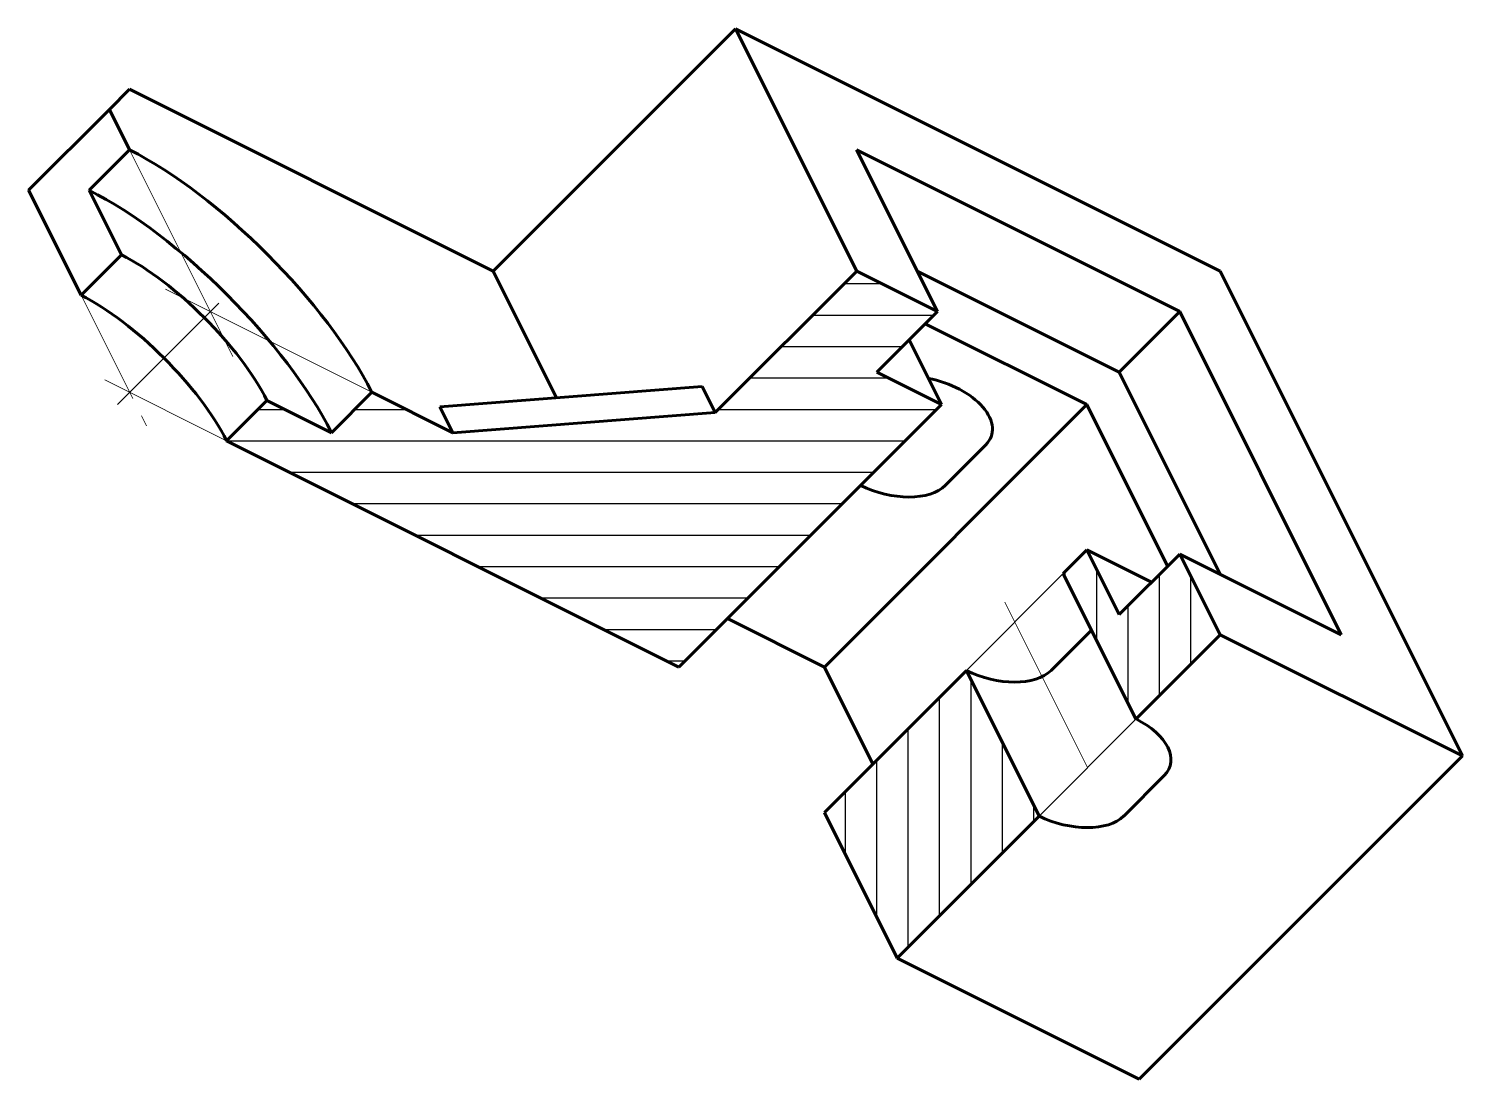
# Model space of a CAD drawing. Header units: millimetres. Extents: x -16 to 103, y 2 to 88.
import ezdxf

# ---------------------------------------------------------------- set-up
doc = ezdxf.new("R2010")
doc.units = ezdxf.units.MM
doc.linetypes.add('CENTER2', pattern=[28.575, 19.05, -3.175, 3.175, -3.175])
doc.layers.add('PV-21B', color=7, linetype='Continuous', lineweight=60)
doc.layers.add('ОСИ', color=1, linetype='CENTER2', lineweight=20)

# ---------------------------------------------------------------- blocks, each defined once
blk = doc.blocks.new('*U63')
at = {"layer": 'PV-21B'}
for p, q in [((22.78, 68.43, 91.21), (42.78, 88.43, 131.21)), ((42.78, 88.43, 131.21), (52.78, 68.43, 121.21)), ((82.77, 68.44, 151.21), (42.78, 88.43, 131.21)), ((-7.23, 83.44, 76.21), (-8.9, 81.77, 72.87)), ((22.78, 68.43, 91.21), (-7.23, 83.44, 76.21)), ((-15.57, 75.1, 59.54), (-8.9, 81.77, 72.87)), ((-8.9, 81.77, 72.87), (-7.23, 78.44, 71.21)), ((-10.57, 75.1, 64.54), (-7.23, 78.44, 71.21)), ((59.44, 65.1, 124.54), (52.77, 78.43, 131.21)), ((52.77, 78.43, 131.21), (79.44, 65.1, 144.54)), ((-15.57, 75.1, 59.54), (-11.23, 66.44, 55.21)), ((-10.57, 75.1, 64.54), (-7.9, 69.77, 61.87)), ((-11.23, 66.44, 55.21), (-7.9, 69.77, 61.87)), ((28, 57.99, 85.99), (22.78, 68.43, 91.21)), ((41.11, 56.77, 97.88), (52.78, 68.43, 121.21)), ((52.78, 68.43, 121.21), (59.44, 65.1, 124.54)), ((57.77, 68.43, 126.21), (74.44, 60.1, 134.54)), ((102.77, 28.44, 131.21), (82.77, 68.44, 151.21)), ((59.44, 65.1, 124.54), (54.44, 60.1, 114.54)), ((74.44, 60.1, 134.54), (79.44, 65.1, 144.54)), ((79.44, 65.1, 144.54), (92.77, 38.43, 131.21)), ((58.44, 64.1, 122.54), (71.77, 57.43, 129.21)), ((59.77, 57.43, 117.21), (57.11, 62.77, 119.87)), ((54.44, 60.1, 114.54), (59.77, 57.43, 117.21)), ((74.44, 60.1, 134.54), (82.77, 43.43, 126.21)), ((9.43, 55.1, 64.54), (12.77, 58.44, 71.21)), ((12.77, 58.44, 71.21), (19.44, 55.1, 74.54)), ((18.37, 57.25, 75.62), (40.03, 58.92, 98.95)), ((40.03, 58.92, 98.95), (41.11, 56.77, 97.88)), ((0.77, 54.44, 55.21), (4.1, 57.77, 61.87)), ((4.1, 57.77, 61.87), (9.43, 55.1, 64.54)), ((19.44, 55.1, 74.54), (18.37, 57.25, 75.62)), ((59.77, 57.43, 117.21), (38.11, 35.77, 73.87)), ((50.11, 35.77, 85.87), (71.77, 57.43, 129.21)), ((71.77, 57.43, 129.21), (78.44, 44.1, 122.54)), ((19.44, 55.1, 74.54), (41.11, 56.77, 97.88)), ((38.11, 35.77, 73.87), (0.77, 54.44, 55.21)), ((63.44, 54.1, 117.54), (60.11, 50.77, 110.87)), ((69.83, 43.49, 113.33), (71.77, 45.44, 117.21)), ((71.77, 45.44, 117.21), (74.44, 40.1, 114.54)), ((77.11, 42.77, 119.87), (71.77, 45.44, 117.21)), ((74.44, 40.1, 114.54), (79.44, 45.1, 124.54)), ((79.44, 45.1, 124.54), (82.77, 38.44, 121.21)), ((92.77, 38.43, 131.21), (79.44, 45.1, 124.54)), ((75.83, 31.49, 107.33), (69.83, 43.49, 113.33)), ((42.11, 39.77, 81.87), (50.11, 35.77, 85.87)), ((68.83, 35.49, 104.33), (72.16, 38.83, 110.99)), ((82.77, 38.44, 121.21), (75.83, 31.49, 107.33)), ((82.77, 38.44, 121.21), (102.77, 28.44, 131.21)), ((50.11, 35.77, 85.87), (54.11, 27.77, 81.87)), ((50.11, 23.77, 73.87), (61.83, 35.49, 97.33)), ((61.83, 35.49, 97.33), (67.83, 23.49, 91.33)), ((76.1, 1.77, 77.87), (102.77, 28.44, 131.21)), ((78.16, 26.83, 104.99), (74.83, 23.49, 98.33)), ((56.11, 11.77, 67.87), (50.11, 23.77, 73.87)), ((67.83, 23.49, 91.33), (56.11, 11.77, 67.87)), ((56.11, 11.77, 67.87), (76.1, 1.77, 77.87))]:
    blk.add_line(p, q, dxfattribs=at)
at = {"layer": 'PV-21B', "extrusion": (0.57735, 0.57735, -0.57735)}
for centre, major_axis, start_param, end_param in [((-0.57, 65.1, 64.54), (14.14, -14.14), -2.356194, -0.785398), ((-3.9, 61.77, 57.87), (14.14, -14.14), -2.356194, -0.785398), ((-3.9, 61.77, 57.87), (8.49, -8.49), -2.356194, -0.785398), ((-7.23, 58.44, 51.21), (8.49, -8.49), -2.356194, -0.785398), ((58.77, 56.44, 115.21), (4.95, 0, 4.95), -1.262704, 0.785398), ((55.44, 53.1, 108.54), (-4.95, 0, -4.95), -2.356194, -0.785674), ((73.5, 29.16, 102.66), (4.95, 0, 4.95), -0.785398, 0.785398), ((70.16, 25.83, 95.99), (-4.95, 0, -4.95), -2.356194, -0.785398)]:
    blk.add_ellipse(centre, major_axis=major_axis, ratio=0.57735, start_param=start_param, end_param=end_param, dxfattribs=at)
at = {"layer": 'PV-21B', "extrusion": (-0.57735, -0.57735, 0.57735)}
blk.add_ellipse((64.16, 37.83, 101.99), major_axis=(4.95, 0, 4.95), ratio=0.57735, start_param=-2.356194, end_param=-0.785398, dxfattribs=at)

msp = doc.modelspace()

# ---------------------------------------------------------------- hatches: boundary and pattern name
at = {"extrusion": (-0.57735, -0.57735, 0.57735)}
h = msp.add_hatch(dxfattribs=at)
h.set_pattern_fill('ANSI31', color=256, angle=15)
h.paths.add_polyline_path([(1.65, 143.55), (-4, 140.28), (-4, 152.53), (-11.07, 148.45), (-11.07, 119.87), (-25.21, 91.29), (-32.29, 87.21), (-32.29, 79.04), (-37.95, 75.78), (-37.95, 67.61), (1.65, 90.48)])
h = msp.add_hatch(dxfattribs=at)
h.set_pattern_fill('ANSI31', color=256, angle=75)
h.paths.add_polyline_path([(31.35, 111.85), (18.62, 119.2), (18.62, 90.48), (31.35, 83.13)])
h.paths.add_polyline_path([(31.35, 148.45), (24.28, 152.53), (24.28, 140.28), (18.62, 143.55), (18.62, 138.8), (31.35, 131.45)])

# ---------------------------------------------------------------- linework, layer by layer
at = {"layer": 'ОСИ', "extrusion": (-0.57735, -0.57735, 0.57735)}
for p, q in [((-7.23, 78.44, 71.21), (1.97, 60.03, 62)), ((12.77, 58.44, 71.21), (-5.93, 67.79, 61.86)), ((0.12, 65.79, 65.91), (-8.23, 57.44, 49.2)), ((0.77, 54.44, 55.21), (-9.28, 59.46, 50.18)), ((69.83, 43.49, 113.33), (61.83, 35.49, 97.33)), ((71.83, 27.49, 99.33), (65.02, 41.12, 106.14)), ((75.83, 31.49, 107.33), (67.83, 23.49, 91.33))]:
    msp.add_line(p, q, dxfattribs=at)
at = {"layer": 'ОСИ', "ltscale": 0.5, "extrusion": (-0.57735, -0.57735, 0.57735)}
msp.add_line((-11.23, 66.44, 55.21), (-5.85, 55.68, 49.82), dxfattribs=at)

# ---------------------------------------------------------------- block references
at = {"layer": 'PV-21B'}
msp.add_blockref('*U63', (0, 0), dxfattribs=at)

doc.saveas('drawing.dxf')
